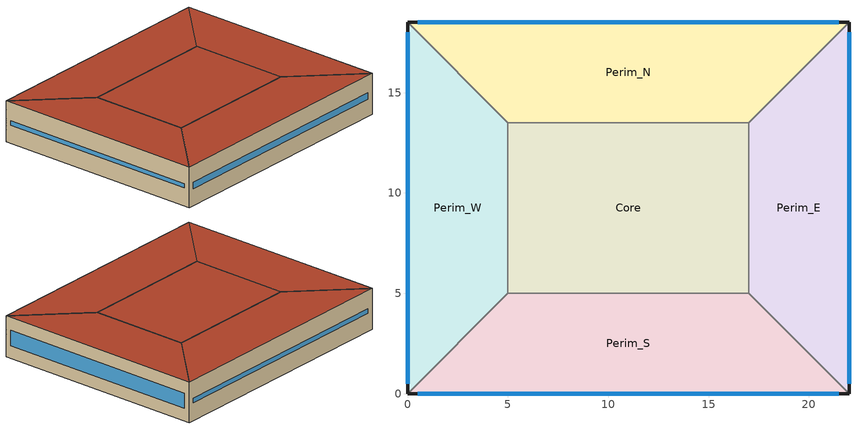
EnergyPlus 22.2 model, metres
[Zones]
Perim_S
 floor ground (Slab_Cons): 5,5 17,5 22,0 0,0 z0
 wall outside (ExtWall_Cons): 0,0 22,0 z0:3.5
 wall to Perim_E (Partition_Cons): 22,0 17,5 z0:3.5
 wall to Core (Partition_Cons): 17,5 5,5 z0:3.5
 wall to Perim_W (Partition_Cons): 5,5 0,0 z0:3.5
 window (Win_Cons): 0.5,0 21.5,0 z1.48:2.02
 roof outside (Roof_Cons): 0,0 22,0 17,5 5,5 z3.5
Perim_E
 floor ground (Slab_Cons): 17,5 17,13.5 22,18.5 22,0 z0
 wall outside (ExtWall_Cons): 22,0 22,18.5 z0:3.5
 wall to Perim_N (Partition_Cons): 22,18.5 17,13.5 z0:3.5
 wall to Core (Partition_Cons): 17,13.5 17,5 z0:3.5
 window (Win_Cons): 22,0.5 22,18 z1.1:2.4
 roof outside (Roof_Cons): 22,0 22,18.5 17,13.5 17,5 z3.5
Perim_N
 floor ground (Slab_Cons): 17,13.5 5,13.5 0,18.5 22,18.5 z0
 wall outside (ExtWall_Cons): 22,18.5 0,18.5 z0:3.5
 wall to Perim_W (Partition_Cons): 0,18.5 5,13.5 z0:3.5
 wall to Core (Partition_Cons): 5,13.5 17,13.5 z0:3.5
 window (Win_Cons): 21.5,18.5 0.5,18.5 z1.57:1.93
 roof outside (Roof_Cons): 22,18.5 0,18.5 5,13.5 17,13.5 z3.5
Perim_W
 floor ground (Slab_Cons): 5,13.5 5,5 0,0 0,18.5 z0
 wall outside (ExtWall_Cons): 0,18.5 0,0 z0:3.5
 wall to Core (Partition_Cons): 5,5 5,13.5 z0:3.5
 window (Win_Cons): 0,18 0,0.5 z1.56:1.94
 roof outside (Roof_Cons): 0,18.5 0,0 5,5 5,13.5 z3.5
Core
 floor ground (Slab_Cons): 5,13.5 17,13.5 17,5 5,5 z0
 roof outside (Roof_Cons): 5,5 17,5 17,13.5 5,13.5 z3.5
[Building]
T2-test-01: 0, Suburbs, 0.04, 0.4, FullExterior, 25, 6
[Material]
Concrete200: MediumRough, 0.2, 1.311, 2240, 836.8, 0.9, 0.7, 0.7
Gypsum13: MediumRough, 0.0127, 0.16, 784.9, 830, 0.9, 0.7, 0.7
Membrane10: MediumRough, 0.0095, 0.16, 1121.3, 1460, 0.9, 0.7, 0.7
MetalDeck: MediumRough, 0.0015, 45.006, 7680, 418.4, 0.9, 0.7, 0.7
Concrete100: MediumRough, 0.1, 1.311, 2240, 836.8, 0.9, 0.7, 0.7
Carpet: MediumRough, 0.0127, 0.06, 288, 1380, 0.9, 0.7, 0.7
WallIns: MediumRough, 0.04411, 0.049, 265, 836.8, 0.9, 0.7, 0.7
RoofIns: MediumRough, 0.19439, 0.049, 265, 836.8, 0.9, 0.7, 0.7
[Construction]
ExtWall_Cons: Concrete200, WallIns, Gypsum13
Roof_Cons: Membrane10, RoofIns, MetalDeck
Slab_Cons: Concrete100, Carpet
Partition_Cons: Gypsum13, Gypsum13
Win_Cons: Glazing
[WindowMaterial:SimpleGlazingSystem]
Glazing: 1.5, 0.24, 0.34
[Zone]
Perim_S; Perim_E; Perim_N; Perim_W; Core: 0, 0, 0, 0, 1, 1, autocalculate, autocalculate
[People]
Perim_S_People: Perim_S, OCC_SCH, Area/Person, , , 24, 0.3, autocalculate, ACTIVITY_SCH
Perim_E_People: Perim_E, OCC_SCH, Area/Person, , , 24, 0.3, autocalculate, ACTIVITY_SCH
Perim_N_People: Perim_N, OCC_SCH, Area/Person, , , 24, 0.3, autocalculate, ACTIVITY_SCH
Perim_W_People: Perim_W, OCC_SCH, Area/Person, , , 24, 0.3, autocalculate, ACTIVITY_SCH
Core_People: Core, OCC_SCH, Area/Person, , , 24, 0.3, autocalculate, ACTIVITY_SCH
[Lights]
Perim_S_Lights: Perim_S, LTG_SCH, Watts/Area, , 6.2, , 0, 0.7, 0.2, 1
Perim_E_Lights: Perim_E, LTG_SCH, Watts/Area, , 6.2, , 0, 0.7, 0.2, 1
Perim_N_Lights: Perim_N, LTG_SCH, Watts/Area, , 6.2, , 0, 0.7, 0.2, 1
Perim_W_Lights: Perim_W, LTG_SCH, Watts/Area, , 6.2, , 0, 0.7, 0.2, 1
Core_Lights: Core, LTG_SCH, Watts/Area, , 6.2, , 0, 0.7, 0.2, 1
[ElectricEquipment]
Perim_S_Equip: Perim_S, EQP_SCH, Watts/Area, , 11.6, , 0, 0.5, 0
Perim_E_Equip: Perim_E, EQP_SCH, Watts/Area, , 11.6, , 0, 0.5, 0
Perim_N_Equip: Perim_N, EQP_SCH, Watts/Area, , 11.6, , 0, 0.5, 0
Perim_W_Equip: Perim_W, EQP_SCH, Watts/Area, , 11.6, , 0, 0.5, 0
Core_Equip: Core, EQP_SCH, Watts/Area, , 11.6, , 0, 0.5, 0
[ZoneInfiltration:DesignFlowRate]
Perim_S_Infil: Perim_S, ALWAYS_ON, AirChanges/Hour, , , , 0.15, 1, 0, 0, 0
Perim_E_Infil: Perim_E, ALWAYS_ON, AirChanges/Hour, , , , 0.15, 1, 0, 0, 0
Perim_N_Infil: Perim_N, ALWAYS_ON, AirChanges/Hour, , , , 0.15, 1, 0, 0, 0
Perim_W_Infil: Perim_W, ALWAYS_ON, AirChanges/Hour, , , , 0.15, 1, 0, 0, 0
Core_Infil: Core, ALWAYS_ON, AirChanges/Hour, , , , 0.15, 1, 0, 0, 0
[HVACTemplate:Thermostat]
Tstat: HTGSETP_SCH, , CLGSETP_SCH
[HVACTemplate:Zone:IdealLoadsAirSystem]
Perim_S; Perim_E; Perim_N; Perim_W; Core: Tstat
[Schedule:Compact]
ALWAYS_ON: Fraction, Through: 12/31, For: AllDays, Until: 24:00, 1
OCC_SCH: Fraction, Through: 12/31, For: Weekdays SummerDesignDay WinterDesignDay, Until: 08:00, 0, Until: 18:00, 1, Until: 24:00, 0, For: AllOtherDays, Until: 24:00, 0
LTG_SCH: Fraction, Through: 12/31, For: Weekdays SummerDesignDay WinterDesignDay, Until: 08:00, 0.05, Until: 18:00, 0.95, Until: 24:00, 0.05, For: AllOtherDays, Until: 24:00, 0.05
EQP_SCH: Fraction, Through: 12/31, For: Weekdays SummerDesignDay WinterDesignDay, Until: 08:00, 0.35, Until: 18:00, 0.95, Until: 24:00, 0.35, For: AllOtherDays, Until: 24:00, 0.35
HTGSETP_SCH: Temperature, Through: 12/31, For: Weekdays SummerDesignDay WinterDesignDay, Until: 08:00, 15.5, Until: 18:00, 21, Until: 24:00, 15.5, For: AllOtherDays, Until: 24:00, 15.5
CLGSETP_SCH: Temperature, Through: 12/31, For: Weekdays SummerDesignDay WinterDesignDay, Until: 08:00, 29, Until: 18:00, 23, Until: 24:00, 29, For: AllOtherDays, Until: 24:00, 29
ACTIVITY_SCH: Any, Through: 12/31, For: AllDays, Until: 24:00, 120
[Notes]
South zone
East zone
North zone
West zone
Core zone
